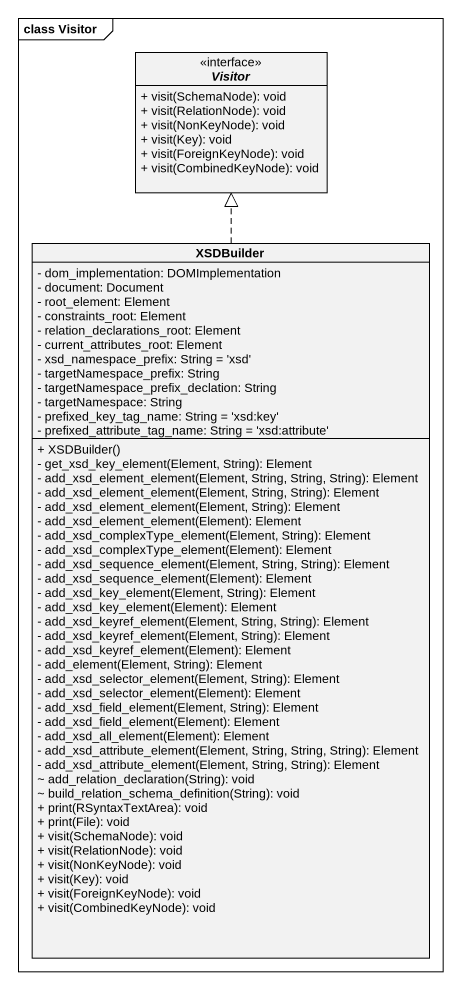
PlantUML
@startuml
mainframe class Visitor
hide circle
hide empty members
skinparam classAttributeIconSize 0
interface Visitor <<interface>> {
  + visit(SchemaNode): void
  + visit(RelationNode): void
  + visit(NonKeyNode): void
  + visit(Key): void
  + visit(ForeignKeyNode): void
  + visit(CombinedKeyNode): void
}
class XSDBuilder {
  - dom_implementation: DOMImplementation
  - document: Document
  - root_element: Element
  - constraints_root: Element
  - relation_declarations_root: Element
  - current_attributes_root: Element
  - xsd_namespace_prefix: String = 'xsd'
  - targetNamespace_prefix: String
  - targetNamespace_prefix_declation: String
  - targetNamespace: String
  - prefixed_key_tag_name: String = 'xsd:key'
  - prefixed_attribute_tag_name: String = 'xsd:attribute'
  + XSDBuilder()
  - get_xsd_key_element(Element, String): Element
  - add_xsd_element_element(Element, String, String, String): Element
  - add_xsd_element_element(Element, String, String): Element
  - add_xsd_element_element(Element, String): Element
  - add_xsd_element_element(Element): Element
  - add_xsd_complexType_element(Element, String): Element
  - add_xsd_complexType_element(Element): Element
  - add_xsd_sequence_element(Element, String, String): Element
  - add_xsd_sequence_element(Element): Element
  - add_xsd_key_element(Element, String): Element
  - add_xsd_key_element(Element): Element
  - add_xsd_keyref_element(Element, String, String): Element
  - add_xsd_keyref_element(Element, String): Element
  - add_xsd_keyref_element(Element): Element
  - add_element(Element, String): Element
  - add_xsd_selector_element(Element, String): Element
  - add_xsd_selector_element(Element): Element
  - add_xsd_field_element(Element, String): Element
  - add_xsd_field_element(Element): Element
  - add_xsd_all_element(Element): Element
  - add_xsd_attribute_element(Element, String, String, String): Element
  - add_xsd_attribute_element(Element, String, String): Element
  ~ add_relation_declaration(String): void
  ~ build_relation_schema_definition(String): void
  + print(RSyntaxTextArea): void
  + print(File): void
  + visit(SchemaNode): void
  + visit(RelationNode): void
  + visit(NonKeyNode): void
  + visit(Key): void
  + visit(ForeignKeyNode): void
  + visit(CombinedKeyNode): void
}
XSDBuilder .up.|> Visitor
@enduml
